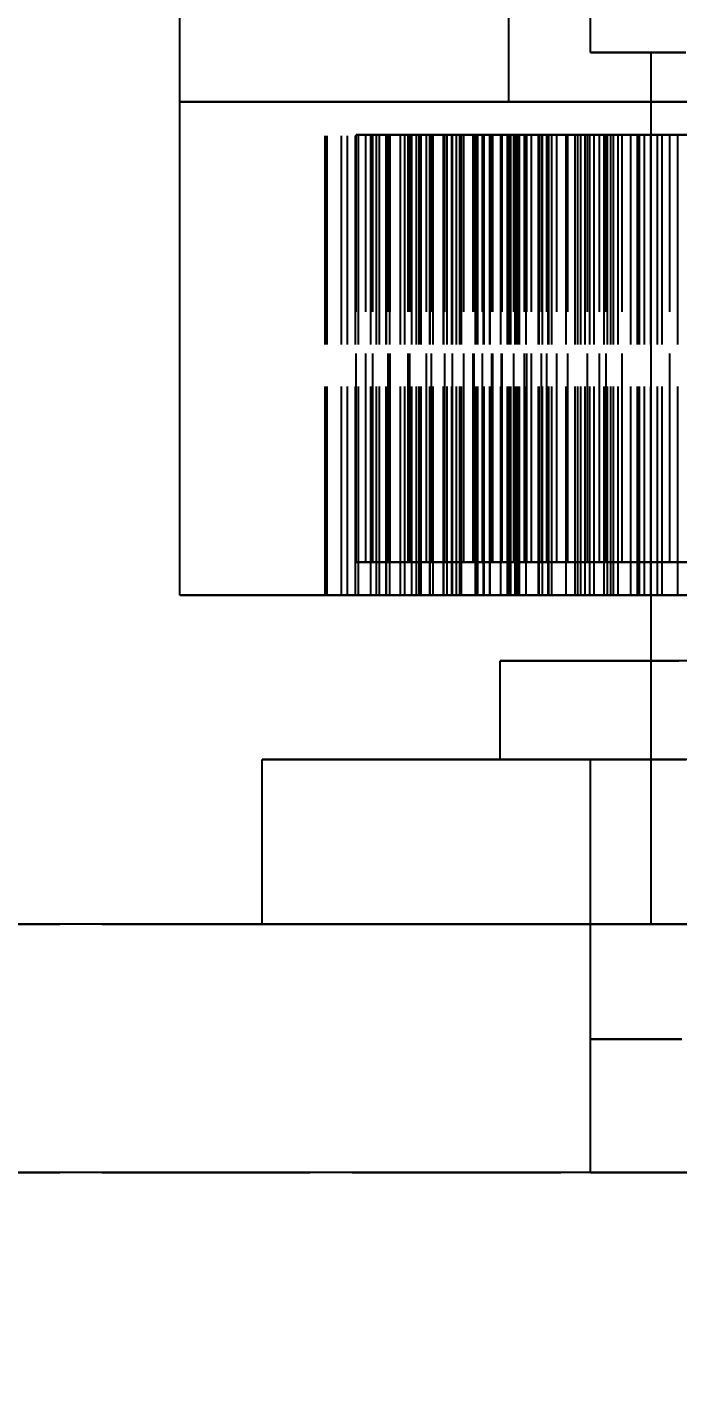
# Model space of a CAD drawing. Header units: millimetres. Extents: x -9 to 221, y -53 to 196.
# Drawn here: x 133.92 to 137.88, y -23.02 to -14.75 of the extents above; entities that cross this region are included whole.
import ezdxf

# ---------------------------------------------------------------- set-up
doc = ezdxf.new("R2010")
doc.units = ezdxf.units.MM
doc.linetypes.add('DASHED', pattern=[1.524, 1.27, -0.254])
for name, color, linetype in [('DIMS', 3, 'CONTINUOUS'), ('HIDDEN', 8, 'DASHED'), ('VISIBLE', 7, 'CONTINUOUS')]:
    doc.layers.add(name, color=color, linetype=linetype)
doc.styles.add('OpenSansCondensed-Light', font='OpenSansCondensed-Light.ttf')
doc.dimstyles.new('EZDXF', dxfattribs={"dimtxt": 0.25, "dimasz": 0.175, "dimexe": 0.375, "dimexo": 0.125, "dimgap": 0.1, "dimtad": 1, "dimlfac": 100, "dimzin": 12, "dimdsep": 46, "dimtxsty": 'OpenSansCondensed-Light', "dimblk": 'ARCHTICK', "dimcen": 2.5, "dimazin": 3, "dimtfac": 0.5, "dimtmove": 2, "dimatfit": 3})

# ---------------------------------------------------------------- blocks, each defined once
blk = doc.blocks.new('_ARCHTICK')
at = {"color": 0, "linetype": 'BYBLOCK', "const_width": 0.15}
blk.add_lwpolyline([(-0.5, -0.5), (0.5, 0.5)], dxfattribs=at)

msp = doc.modelspace()

# ---------------------------------------------------------------- linework, layer by layer
at = {"layer": 'HIDDEN'}
for points in [[(136.85, 23.8), (136.85, -15.2)], [(137.35, -14.9), (137.35, 15.8)], [(137.71842, -14.9), (137.71257, -14.9), (137.70673, -14.9), (137.70088, -14.9), (137.69503, -14.9), (137.68918, -14.9), (137.68333, -14.9), (137.67749, -14.9), (137.67164, -14.9), (137.66579, -14.9), (137.65994, -14.9), (137.65409, -14.9), (137.64825, -14.9), (137.6424, -14.9), (137.63655, -14.9), (137.6307, -14.9), (137.62485, -14.9), (137.61901, -14.9), (137.61316, -14.9), (137.60731, -14.9), (137.60146, -14.9), (137.59561, -14.9), (137.58977, -14.9), (137.58392, -14.9), (137.57807, -14.9), (137.57222, -14.9), (137.56637, -14.9), (137.56053, -14.9), (137.55468, -14.9), (137.54883, -14.9), (137.54298, -14.9), (137.53713, -14.9), (137.53129, -14.9), (137.52544, -14.9), (137.51959, -14.9), (137.51374, -14.9), (137.50789, -14.9), (137.50205, -14.9), (137.4962, -14.9), (137.49035, -14.9), (137.4845, -14.9), (137.47865, -14.9), (137.47281, -14.9), (137.46696, -14.9), (137.46111, -14.9), (137.45526, -14.9), (137.44942, -14.9), (137.44357, -14.9), (137.43772, -14.9), (137.43187, -14.9), (137.42602, -14.9), (137.42018, -14.9), (137.41433, -14.9), (137.40848, -14.9), (137.40263, -14.9), (137.39678, -14.9), (137.39094, -14.9), (137.38509, -14.9), (137.37924, -14.9), (137.37339, -14.9), (137.36754, -14.9), (137.3617, -14.9), (137.35585, -14.9), (137.35, -14.9)], [(137.35, -14.9), (137.35585, -14.9), (137.3617, -14.9), (137.36754, -14.9), (137.37339, -14.9), (137.37924, -14.9), (137.38509, -14.9), (137.39094, -14.9), (137.39678, -14.9), (137.40263, -14.9), (137.40848, -14.9), (137.41433, -14.9), (137.42018, -14.9), (137.42602, -14.9), (137.43187, -14.9), (137.43772, -14.9), (137.44357, -14.9), (137.44942, -14.9), (137.45526, -14.9), (137.46111, -14.9), (137.46696, -14.9), (137.47281, -14.9), (137.47865, -14.9), (137.4845, -14.9), (137.49035, -14.9), (137.4962, -14.9), (137.50205, -14.9), (137.50789, -14.9), (137.51374, -14.9), (137.51959, -14.9), (137.52544, -14.9), (137.53129, -14.9), (137.53713, -14.9), (137.54298, -14.9), (137.54883, -14.9), (137.55468, -14.9), (137.56053, -14.9), (137.56637, -14.9), (137.57222, -14.9), (137.57807, -14.9), (137.58392, -14.9), (137.58977, -14.9), (137.59561, -14.9), (137.60146, -14.9), (137.60731, -14.9), (137.61316, -14.9), (137.61901, -14.9), (137.62485, -14.9), (137.6307, -14.9), (137.63655, -14.9), (137.6424, -14.9), (137.64825, -14.9), (137.65409, -14.9), (137.65994, -14.9), (137.66579, -14.9), (137.67164, -14.9), (137.67749, -14.9), (137.68333, -14.9), (137.68918, -14.9), (137.69503, -14.9), (137.70088, -14.9), (137.70673, -14.9), (137.71257, -14.9), (137.71842, -14.9)], [(137.71842, -18.2), (137.71842, -14.9)], [(137.71842, -19.2), (137.71842, -14.9)], [(137.71842, -14.9), (137.82368, -14.9), (137.92895, -14.9)], [(137.92895, -14.9), (137.82368, -14.9), (137.71842, -14.9)], [(147.80238, -15.2), (147.04048, -15.2), (146.27857, -15.2), (145.51667, -15.2), (144.75476, -15.2), (143.99286, -15.2), (143.23095, -15.2), (142.46905, -15.2), (141.70714, -15.2), (140.94524, -15.2), (140.18333, -15.2), (139.42143, -15.2), (138.65952, -15.2), (137.89762, -15.2), (137.13571, -15.2), (136.37381, -15.2), (135.6119, -15.2), (134.85, -15.2)], [(147.80238, -15.2), (147.04048, -15.2), (146.27857, -15.2), (145.51667, -15.2), (144.75476, -15.2), (143.99286, -15.2), (143.23095, -15.2), (142.46905, -15.2), (141.70714, -15.2), (140.94524, -15.2), (140.18333, -15.2), (139.42143, -15.2), (138.65952, -15.2), (137.89762, -15.2), (137.13571, -15.2), (136.37381, -15.2), (135.6119, -15.2), (134.85, -15.2)], [(135.74577, -15.2), (135.73369, -15.2)], [(135.73369, -15.2), (135.91905, -15.2)], [(135.91905, -15.2), (135.73369, -15.2)], [(135.73369, -15.2), (135.74577, -15.2)], [(135.73369, -18.2), (135.73369, -15.2)], [(135.73369, -18.2), (135.73369, -15.2)], [(135.93666, -15.2), (135.74577, -15.2)], [(135.74577, -15.2), (135.93666, -15.2)], [(135.74577, -18.2), (135.74577, -15.2)], [(135.74577, -18.2), (135.74577, -15.2)], [(135.87041, -15.2), (135.83424, -15.2)], [(135.83424, -15.2), (136.01316, -15.2)], [(136.01316, -15.2), (135.83424, -15.2)], [(135.83424, -15.2), (135.87041, -15.2)], [(135.83424, -18.2), (135.83424, -15.2)], [(135.83424, -18.2), (135.83424, -15.2)], [(136.06591, -15.2), (135.87041, -15.2)], [(135.87041, -15.2), (136.06591, -15.2)], [(135.87041, -18.2), (135.87041, -15.2)], [(135.87041, -18.2), (135.87041, -15.2)], [(135.91905, -15.2), (136.1048, -15.2)], [(136.1048, -15.2), (135.91905, -15.2)], [(135.91905, -18.2), (135.91905, -15.2)], [(135.91905, -18.2), (135.91905, -15.2)], [(136.1276, -15.2), (135.93666, -15.2)], [(135.93666, -15.2), (136.1276, -15.2)], [(135.93666, -18.2), (135.93666, -15.2)], [(135.93666, -18.2), (135.93666, -15.2)], [(136.01316, -15.2), (136.19282, -15.2)], [(136.19282, -15.2), (136.01316, -15.2)], [(136.01316, -18.2), (136.01316, -15.2)], [(136.01316, -18.2), (136.01316, -15.2)], [(136.10701, -15.2), (136.04691, -15.2)], [(136.04691, -15.2), (136.21853, -15.2)], [(136.21853, -15.2), (136.04691, -15.2)], [(136.04691, -15.2), (136.10701, -15.2)], [(136.04691, -18.2), (136.04691, -15.2)], [(136.04691, -18.2), (136.04691, -15.2)], [(136.2611, -15.2), (136.06591, -15.2)], [(136.06591, -15.2), (136.2611, -15.2)], [(136.06591, -18.2), (136.06591, -15.2)], [(136.06591, -18.2), (136.06591, -15.2)], [(136.1048, -15.2), (136.2909, -15.2)], [(136.2909, -15.2), (136.1048, -15.2)], [(136.1048, -18.2), (136.1048, -15.2)], [(136.1048, -18.2), (136.1048, -15.2)], [(136.30615, -15.2), (136.10701, -15.2)], [(136.10701, -15.2), (136.30615, -15.2)], [(136.10701, -18.2), (136.10701, -15.2)], [(136.10701, -18.2), (136.10701, -15.2)], [(136.31853, -15.2), (136.1276, -15.2)], [(136.1276, -15.2), (136.31853, -15.2)], [(136.1276, -18.2), (136.1276, -15.2)], [(136.1276, -18.2), (136.1276, -15.2)], [(136.19282, -15.2), (136.37318, -15.2)], [(136.37318, -15.2), (136.19282, -15.2)], [(136.19282, -18.2), (136.19282, -15.2)], [(136.19282, -18.2), (136.19282, -15.2)], [(136.21853, -15.2), (136.39122, -15.2)], [(136.39122, -15.2), (136.21853, -15.2)], [(136.21853, -18.2), (136.21853, -15.2)], [(136.21853, -18.2), (136.21853, -15.2)], [(136.45592, -15.2), (136.2611, -15.2)], [(136.2611, -15.2), (136.45592, -15.2)], [(136.2611, -18.2), (136.2611, -15.2)], [(136.2611, -18.2), (136.2611, -15.2)], [(136.2909, -15.2), (136.47731, -15.2)], [(136.47731, -15.2), (136.2909, -15.2)], [(136.2909, -18.2), (136.2909, -15.2)], [(136.2909, -18.2), (136.2909, -15.2)], [(136.50465, -15.2), (136.30615, -15.2)], [(136.30615, -15.2), (136.50465, -15.2)], [(136.30615, -18.2), (136.30615, -15.2)], [(136.30615, -18.2), (136.30615, -15.2)], [(136.50939, -15.2), (136.31853, -15.2)], [(136.31853, -15.2), (136.50939, -15.2)], [(136.31853, -18.2), (136.31853, -15.2)], [(136.31853, -18.2), (136.31853, -15.2)], [(136.45441, -15.2), (136.37067, -15.2)], [(136.37067, -15.2), (136.53415, -15.2)], [(136.53415, -15.2), (136.37067, -15.2)], [(136.37067, -15.2), (136.45441, -15.2)], [(136.37067, -18.2), (136.37067, -15.2)], [(136.37067, -18.2), (136.37067, -15.2)], [(136.37318, -15.2), (136.55422, -15.2)], [(136.55422, -15.2), (136.37318, -15.2)], [(136.37318, -18.2), (136.37318, -15.2)], [(136.37318, -18.2), (136.37318, -15.2)], [(136.39122, -15.2), (136.56497, -15.2)], [(136.56497, -15.2), (136.39122, -15.2)], [(136.39122, -18.2), (136.39122, -15.2)], [(136.39122, -18.2), (136.39122, -15.2)], [(136.65623, -15.2), (136.45441, -15.2)], [(136.45441, -15.2), (136.65623, -15.2)], [(136.45441, -18.2), (136.45441, -15.2)], [(136.45441, -18.2), (136.45441, -15.2)], [(136.65031, -15.2), (136.45592, -15.2)], [(136.45592, -15.2), (136.65031, -15.2)], [(136.45592, -18.2), (136.45592, -15.2)], [(136.45592, -18.2), (136.45592, -15.2)], [(136.47731, -15.2), (136.66398, -15.2)], [(136.66398, -15.2), (136.47731, -15.2)], [(136.47731, -18.2), (136.47731, -15.2)], [(136.47731, -18.2), (136.47731, -15.2)], [(136.70242, -15.2), (136.50465, -15.2)], [(136.50465, -15.2), (136.70242, -15.2)], [(136.50465, -18.2), (136.50465, -15.2)], [(136.50465, -18.2), (136.50465, -15.2)], [(136.70013, -15.2), (136.50939, -15.2)], [(136.50939, -15.2), (136.70013, -15.2)], [(136.50939, -18.2), (136.50939, -15.2)], [(136.50939, -18.2), (136.50939, -15.2)], [(136.53415, -15.2), (136.69903, -15.2)], [(136.69903, -15.2), (136.53415, -15.2)], [(136.53415, -18.2), (136.53415, -15.2)], [(136.53415, -18.2), (136.53415, -15.2)], [(136.55422, -15.2), (136.73593, -15.2)], [(136.73593, -15.2), (136.55422, -15.2)], [(136.55422, -18.2), (136.55422, -15.2)], [(136.55422, -18.2), (136.55422, -15.2)], [(136.56497, -15.2), (136.73976, -15.2)], [(136.73976, -15.2), (136.56497, -15.2)], [(136.56497, -18.2), (136.56497, -15.2)], [(136.56497, -18.2), (136.56497, -15.2)], [(136.84418, -15.2), (136.65031, -15.2)], [(136.65031, -15.2), (136.84418, -15.2)], [(136.65031, -18.2), (136.65031, -15.2)], [(136.65031, -18.2), (136.65031, -15.2)], [(136.85706, -15.2), (136.65623, -15.2)], [(136.65623, -15.2), (136.85706, -15.2)], [(136.65623, -18.2), (136.65623, -15.2)], [(136.65623, -18.2), (136.65623, -15.2)], [(136.66398, -15.2), (136.85089, -15.2)], [(136.85089, -15.2), (136.66398, -15.2)], [(136.66398, -18.2), (136.66398, -15.2)], [(136.66398, -18.2), (136.66398, -15.2)], [(136.69903, -15.2), (136.86532, -15.2)], [(136.86532, -15.2), (136.69903, -15.2)], [(136.69903, -18.2), (136.69903, -15.2)], [(136.69903, -18.2), (136.69903, -15.2)], [(136.89068, -15.2), (136.70013, -15.2)], [(136.70013, -15.2), (136.89068, -15.2)], [(136.70013, -18.2), (136.70013, -15.2)], [(136.70013, -18.2), (136.70013, -15.2)], [(136.89939, -15.2), (136.70242, -15.2)], [(136.70242, -15.2), (136.89939, -15.2)], [(136.70242, -18.2), (136.70242, -15.2)], [(136.70242, -18.2), (136.70242, -15.2)], [(136.73593, -15.2), (136.91828, -15.2)], [(136.91828, -15.2), (136.73593, -15.2)], [(136.73593, -18.2), (136.73593, -15.2)], [(136.73593, -18.2), (136.73593, -15.2)], [(136.73976, -15.2), (136.91561, -15.2)], [(136.91561, -15.2), (136.73976, -15.2)], [(136.73976, -18.2), (136.73976, -15.2)], [(136.73976, -18.2), (136.73976, -15.2)], [(136.91091, -15.2), (136.80396, -15.2)], [(136.80396, -15.2), (136.9585, -15.2)], [(136.9585, -15.2), (136.80396, -15.2)], [(136.80396, -15.2), (136.91091, -15.2)], [(136.80396, -18.2), (136.80396, -15.2)], [(136.80396, -18.2), (136.80396, -15.2)], [(137.03745, -15.2), (136.84418, -15.2)], [(136.84418, -15.2), (137.03745, -15.2)], [(136.84418, -18.2), (136.84418, -15.2)], [(136.84418, -18.2), (136.84418, -15.2)], [(148.0246, -15.2), (147.32619, -15.2), (146.62778, -15.2), (145.92937, -15.2), (145.23095, -15.2), (144.53254, -15.2), (143.83413, -15.2), (143.13571, -15.2), (142.4373, -15.2), (141.73889, -15.2), (141.04048, -15.2), (140.34206, -15.2), (139.64365, -15.2), (138.94524, -15.2), (138.24683, -15.2), (137.54841, -15.2), (136.85, -15.2)], [(136.85, -15.2), (137.19921, -15.2), (137.54841, -15.2), (137.89762, -15.2), (138.24683, -15.2), (138.59603, -15.2), (138.94524, -15.2), (139.29444, -15.2), (139.64365, -15.2), (139.99286, -15.2), (140.34206, -15.2), (140.69127, -15.2), (141.04048, -15.2), (141.38968, -15.2), (141.73889, -15.2), (142.0881, -15.2), (142.4373, -15.2)], [(136.85089, -18.2), (136.85089, -15.2)], [(136.85089, -18.2), (136.85089, -15.2)], [(137.05682, -15.2), (136.85706, -15.2)], [(136.85706, -15.2), (137.05682, -15.2)], [(136.85706, -18.2), (136.85706, -15.2)], [(136.85706, -18.2), (136.85706, -15.2)], [(136.86532, -15.2), (137.03302, -15.2)], [(137.03302, -15.2), (136.86532, -15.2)], [(136.86532, -18.2), (136.86532, -15.2)], [(136.86532, -18.2), (136.86532, -15.2)], [(136.91828, -15.2), (136.89068, -15.2)], [(136.89068, -15.2), (136.91828, -15.2)], [(136.89068, -18.2), (136.89068, -15.2)], [(136.89068, -18.2), (136.89068, -15.2)], [(137.09545, -15.2), (136.89939, -15.2)], [(136.89939, -15.2), (137.09545, -15.2)], [(136.89939, -18.2), (136.89939, -15.2)], [(136.89939, -18.2), (136.89939, -15.2)], [(137.11443, -15.2), (136.91091, -15.2)], [(136.91091, -15.2), (137.11443, -15.2)], [(136.91091, -18.2), (136.91091, -15.2)], [(136.91091, -18.2), (136.91091, -15.2)], [(136.91561, -15.2), (137.09252, -15.2)], [(137.09252, -15.2), (136.91561, -15.2)], [(136.91561, -18.2), (136.91561, -15.2)], [(136.91561, -18.2), (136.91561, -15.2)], [(136.91828, -18.2), (136.91828, -15.2)], [(136.91828, -18.2), (136.91828, -15.2)], [(136.9585, -15.2), (137.11477, -15.2)], [(137.11477, -15.2), (136.9585, -15.2)], [(136.9585, -18.2), (136.9585, -15.2)], [(136.9585, -18.2), (136.9585, -15.2)], [(137.03302, -15.2), (137.20216, -15.2)], [(137.20216, -15.2), (137.03302, -15.2)], [(137.03302, -18.2), (137.03302, -15.2)], [(137.03302, -18.2), (137.03302, -15.2)], [(137.09252, -15.2), (137.03745, -15.2)], [(137.03745, -15.2), (137.09252, -15.2)], [(137.03745, -18.2), (137.03745, -15.2)], [(137.03745, -18.2), (137.03745, -15.2)], [(137.25541, -15.2), (137.05682, -15.2)], [(137.05682, -15.2), (137.25541, -15.2)], [(137.05682, -18.2), (137.05682, -15.2)], [(137.05682, -18.2), (137.05682, -15.2)], [(137.09252, -18.2), (137.09252, -15.2)], [(137.09252, -18.2), (137.09252, -15.2)], [(137.29048, -15.2), (137.09545, -15.2)], [(137.09545, -15.2), (137.29048, -15.2)], [(137.09545, -18.2), (137.09545, -15.2)], [(137.09545, -18.2), (137.09545, -15.2)], [(137.31662, -15.2), (137.11443, -15.2)], [(137.11443, -15.2), (137.31662, -15.2)], [(137.11443, -18.2), (137.11443, -15.2)], [(137.11443, -18.2), (137.11443, -15.2)], [(137.11477, -15.2), (137.27278, -15.2)], [(137.27278, -15.2), (137.11477, -15.2)], [(137.11477, -18.2), (137.11477, -15.2)], [(137.11477, -18.2), (137.11477, -15.2)], [(137.20216, -15.2), (137.37276, -15.2)], [(137.37276, -15.2), (137.20216, -15.2)], [(137.20216, -18.2), (137.20216, -15.2)], [(137.20216, -18.2), (137.20216, -15.2)], [(137.4527, -15.2), (137.25541, -15.2)], [(137.25541, -15.2), (137.4527, -15.2)], [(137.25541, -18.2), (137.25541, -15.2)], [(137.25541, -18.2), (137.25541, -15.2)], [(137.27278, -15.2), (137.43257, -15.2)], [(137.43257, -15.2), (137.27278, -15.2)], [(137.27278, -18.2), (137.27278, -15.2)], [(137.27278, -18.2), (137.27278, -15.2)], [(137.37276, -15.2), (137.29048, -15.2)], [(137.29048, -15.2), (137.37276, -15.2)], [(137.29048, -18.2), (137.29048, -15.2)], [(137.29048, -18.2), (137.29048, -15.2)], [(137.5174, -15.2), (137.31662, -15.2)], [(137.31662, -15.2), (137.5174, -15.2)], [(137.31662, -18.2), (137.31662, -15.2)], [(137.31662, -18.2), (137.31662, -15.2)], [(137.4743, -15.2), (137.34465, -15.2)], [(137.34465, -15.2), (137.48949, -15.2)], [(137.48949, -15.2), (137.34465, -15.2)], [(137.34465, -15.2), (137.4743, -15.2)], [(137.34465, -18.2), (137.34465, -15.2)], [(137.34465, -18.2), (137.34465, -15.2)], [(137.37276, -18.2), (137.37276, -15.2)], [(137.37276, -18.2), (137.37276, -15.2)], [(137.43257, -15.2), (137.59417, -15.2)], [(137.59417, -15.2), (137.43257, -15.2)], [(137.43257, -18.2), (137.43257, -15.2)], [(137.43257, -18.2), (137.43257, -15.2)], [(137.64856, -15.2), (137.4527, -15.2)], [(137.4527, -15.2), (137.64856, -15.2)], [(137.4527, -18.2), (137.4527, -15.2)], [(137.4527, -18.2), (137.4527, -15.2)], [(137.67852, -15.2), (137.4743, -15.2)], [(137.4743, -15.2), (137.67852, -15.2)], [(137.4743, -18.2), (137.4743, -15.2)], [(137.4743, -18.2), (137.4743, -15.2)], [(137.48949, -15.2), (137.63639, -15.2)], [(137.63639, -15.2), (137.48949, -15.2)], [(137.48949, -18.2), (137.48949, -15.2)], [(137.48949, -18.2), (137.48949, -15.2)], [(137.71663, -15.2), (137.5174, -15.2)], [(137.5174, -15.2), (137.71663, -15.2)], [(137.5174, -18.2), (137.5174, -15.2)], [(137.5174, -18.2), (137.5174, -15.2)], [(137.59417, -15.2), (137.75764, -15.2)], [(137.75764, -15.2), (137.59417, -15.2)], [(137.59417, -18.2), (137.59417, -15.2)], [(137.59417, -18.2), (137.59417, -15.2)], [(137.63639, -15.2), (137.78537, -15.2)], [(137.78537, -15.2), (137.63639, -15.2)], [(137.63639, -18.2), (137.63639, -15.2)], [(137.63639, -18.2), (137.63639, -15.2)], [(137.75764, -15.2), (137.64856, -15.2)], [(137.64856, -15.2), (137.75764, -15.2)], [(137.64856, -18.2), (137.64856, -15.2)], [(137.64856, -18.2), (137.64856, -15.2)], [(137.88109, -15.2), (137.67852, -15.2)], [(137.67852, -15.2), (137.88109, -15.2)], [(137.67852, -18.2), (137.67852, -15.2)], [(137.67852, -18.2), (137.67852, -15.2)], [(137.9142, -15.2), (137.71663, -15.2)], [(137.71663, -15.2), (137.9142, -15.2)], [(137.71663, -18.2), (137.71663, -15.2)], [(137.71663, -18.2), (137.71663, -15.2)], [(137.75764, -18.2), (137.75764, -15.2)], [(137.75764, -18.2), (137.75764, -15.2)], [(137.78537, -15.2), (137.93646, -15.2)], [(137.93646, -15.2), (137.78537, -15.2)], [(137.78537, -18.2), (137.78537, -15.2)], [(137.78537, -18.2), (137.78537, -15.2)], [(138.0819, -15.2), (137.88109, -15.2)], [(137.88109, -15.2), (138.0819, -15.2)], [(137.88109, -18.2), (137.88109, -15.2)], [(137.88109, -18.2), (137.88109, -15.2)], [(135.92287, -15.4), (135.98201, -15.4)], [(136.02534, -15.4), (135.92287, -15.4)], [(135.92287, -15.4), (136.02534, -15.4)], [(135.98201, -15.4), (135.92287, -15.4)], [(135.92287, -18), (135.92287, -15.4)], [(135.92287, -18), (135.92287, -15.4)], [(135.98201, -15.4), (136.11697, -15.4)], [(136.11697, -15.4), (135.98201, -15.4)], [(135.98201, -18), (135.98201, -15.4)], [(135.98201, -18), (135.98201, -15.4)], [(136.13097, -15.4), (136.02534, -15.4)], [(136.02534, -15.4), (136.13097, -15.4)], [(136.02534, -18), (136.02534, -15.4)], [(136.02534, -18), (136.02534, -15.4)], [(136.11697, -15.4), (136.25047, -15.4)], [(136.25047, -15.4), (136.11697, -15.4)], [(136.11697, -18), (136.11697, -15.4)], [(136.11697, -18), (136.11697, -15.4)], [(136.2394, -15.4), (136.13097, -15.4)], [(136.13097, -15.4), (136.2394, -15.4)], [(136.13097, -18), (136.13097, -15.4)], [(136.13097, -18), (136.13097, -15.4)], [(136.35031, -15.4), (136.2394, -15.4)], [(136.2394, -15.4), (136.35031, -15.4)], [(136.2394, -18), (136.2394, -15.4)], [(136.2394, -18), (136.2394, -15.4)], [(136.25047, -15.4), (136.3819, -15.4)], [(136.3819, -15.4), (136.25047, -15.4)], [(136.25047, -18), (136.25047, -15.4)], [(136.25047, -18), (136.25047, -15.4)], [(136.46345, -15.4), (136.35031, -15.4)], [(136.35031, -15.4), (136.46345, -15.4)], [(136.35031, -18), (136.35031, -15.4)], [(136.35031, -18), (136.35031, -15.4)], [(136.3819, -15.4), (136.51053, -15.4)], [(136.51053, -15.4), (136.3819, -15.4)], [(136.3819, -18), (136.3819, -15.4)], [(136.3819, -18), (136.3819, -15.4)], [(136.579, -15.4), (136.46345, -15.4)], [(136.46345, -15.4), (136.579, -15.4)], [(136.46345, -18), (136.46345, -15.4)], [(136.46345, -18), (136.46345, -15.4)], [(136.51053, -15.4), (136.63537, -15.4)], [(136.63537, -15.4), (136.51053, -15.4)], [(136.51053, -18), (136.51053, -15.4)], [(136.51053, -18), (136.51053, -15.4)], [(136.99067, -15.4), (136.579, -15.4)], [(136.579, -15.4), (136.99067, -15.4)], [(136.579, -18), (136.579, -15.4)], [(136.579, -18), (136.579, -15.4)], [(136.63537, -15.4), (136.75416, -15.4)], [(136.75416, -15.4), (136.63537, -15.4)], [(136.63537, -18), (136.63537, -15.4)], [(136.63537, -18), (136.63537, -15.4)], [(136.64154, -15.4), (136.80726, -15.4)], [(136.69123, -15.4), (136.64154, -15.4)], [(136.64154, -15.4), (136.69123, -15.4)], [(136.80726, -15.4), (136.64154, -15.4)], [(136.64154, -18), (136.64154, -15.4)], [(136.64154, -18), (136.64154, -15.4)], [(136.74807, -15.4), (136.69123, -15.4)], [(136.69123, -15.4), (136.74807, -15.4)], [(136.69123, -18), (136.69123, -15.4)], [(136.69123, -18), (136.69123, -15.4)], [(136.81203, -15.4), (136.74807, -15.4)], [(136.74807, -15.4), (136.81203, -15.4)], [(136.74807, -18), (136.74807, -15.4)], [(136.74807, -18), (136.74807, -15.4)], [(136.75416, -15.4), (137.14379, -15.4)], [(137.14379, -15.4), (136.75416, -15.4)], [(136.75416, -18), (136.75416, -15.4)], [(136.75416, -18), (136.75416, -15.4)], [(136.80726, -15.4), (136.94798, -15.4)], [(136.94798, -15.4), (136.80726, -15.4)], [(136.80726, -18), (136.80726, -15.4)], [(136.80726, -18), (136.80726, -15.4)], [(136.88324, -15.4), (136.81203, -15.4)], [(136.81203, -15.4), (136.88324, -15.4)], [(136.81203, -18), (136.81203, -15.4)], [(136.81203, -18), (136.81203, -15.4)], [(136.96228, -15.4), (136.88324, -15.4)], [(136.88324, -15.4), (136.96228, -15.4)], [(136.88324, -18), (136.88324, -15.4)], [(136.88324, -18), (136.88324, -15.4)], [(136.94798, -15.4), (137.08291, -15.4)], [(137.08291, -15.4), (136.94798, -15.4)], [(136.94798, -18), (136.94798, -15.4)], [(136.94798, -18), (136.94798, -15.4)], [(137.05169, -15.4), (136.96228, -15.4)], [(136.96228, -15.4), (137.05169, -15.4)], [(136.96228, -18), (136.96228, -15.4)], [(136.96228, -18), (136.96228, -15.4)], [(136.99067, -18), (136.99067, -15.4)], [(136.99067, -18), (136.99067, -15.4)], [(137.40387, -15.4), (137.05169, -15.4)], [(137.05169, -15.4), (137.40387, -15.4)], [(137.05169, -18), (137.05169, -15.4)], [(137.05169, -18), (137.05169, -15.4)], [(137.08291, -15.4), (137.2113, -15.4)], [(137.2113, -15.4), (137.08291, -15.4)], [(137.08291, -18), (137.08291, -15.4)], [(137.08291, -18), (137.08291, -15.4)], [(137.14379, -15.4), (137.40387, -15.4)], [(137.40387, -15.4), (137.14379, -15.4)], [(137.14379, -18), (137.14379, -15.4)], [(137.14379, -18), (137.14379, -15.4)], [(137.2113, -15.4), (137.33218, -15.4)], [(137.33218, -15.4), (137.2113, -15.4)], [(137.2113, -18), (137.2113, -15.4)], [(137.2113, -18), (137.2113, -15.4)], [(137.33218, -15.4), (137.44399, -15.4)], [(137.44399, -15.4), (137.33218, -15.4)], [(137.33218, -18), (137.33218, -15.4)], [(137.33218, -18), (137.33218, -15.4)], [(137.40387, -18), (137.40387, -15.4)], [(137.40387, -18), (137.40387, -15.4)], [(137.44399, -15.4), (137.5425, -15.4)], [(137.5425, -15.4), (137.44399, -15.4)], [(137.44399, -18), (137.44399, -15.4)], [(137.44399, -18), (137.44399, -15.4)], [(137.5425, -15.4), (137.83291, -15.4)], [(137.83291, -15.4), (137.5425, -15.4)], [(137.5425, -18), (137.5425, -15.4)], [(137.5425, -18), (137.5425, -15.4)], [(137.83291, -15.4), (138.30156, -15.4)], [(138.30156, -15.4), (137.83291, -15.4)], [(137.83291, -18), (137.83291, -15.4)], [(137.83291, -18), (137.83291, -15.4)], [(135.92287, -18), (135.98201, -18)], [(136.02534, -18), (135.92287, -18)], [(135.92287, -18), (136.02534, -18)], [(135.98201, -18), (135.92287, -18)], [(135.98201, -18), (136.11697, -18)], [(136.11697, -18), (135.98201, -18)], [(136.13097, -18), (136.02534, -18)], [(136.02534, -18), (136.13097, -18)], [(136.11697, -18), (136.25047, -18)], [(136.25047, -18), (136.11697, -18)], [(136.2394, -18), (136.13097, -18)], [(136.13097, -18), (136.2394, -18)], [(136.35031, -18), (136.2394, -18)], [(136.2394, -18), (136.35031, -18)], [(136.25047, -18), (136.3819, -18)], [(136.3819, -18), (136.25047, -18)], [(136.46345, -18), (136.35031, -18)], [(136.35031, -18), (136.46345, -18)], [(136.3819, -18), (136.51053, -18)], [(136.51053, -18), (136.3819, -18)], [(136.579, -18), (136.46345, -18)], [(136.46345, -18), (136.579, -18)], [(136.51053, -18), (136.63537, -18)], [(136.63537, -18), (136.51053, -18)], [(136.99067, -18), (136.579, -18)], [(136.579, -18), (136.99067, -18)], [(136.63537, -18), (136.75416, -18)], [(136.75416, -18), (136.63537, -18)], [(136.64154, -18), (136.80726, -18)], [(136.69123, -18), (136.64154, -18)], [(136.64154, -18), (136.69123, -18)], [(136.80726, -18), (136.64154, -18)], [(136.74807, -18), (136.69123, -18)], [(136.69123, -18), (136.74807, -18)], [(136.81203, -18), (136.74807, -18)], [(136.74807, -18), (136.81203, -18)], [(136.75416, -18), (137.14379, -18)], [(137.14379, -18), (136.75416, -18)], [(136.80726, -18), (136.94798, -18)], [(136.94798, -18), (136.80726, -18)], [(136.88324, -18), (136.81203, -18)], [(136.81203, -18), (136.88324, -18)], [(136.96228, -18), (136.88324, -18)], [(136.88324, -18), (136.96228, -18)], [(136.94798, -18), (137.08291, -18)], [(137.08291, -18), (136.94798, -18)], [(137.05169, -18), (136.96228, -18)], [(136.96228, -18), (137.05169, -18)], [(137.40387, -18), (137.05169, -18)], [(137.05169, -18), (137.40387, -18)], [(137.08291, -18), (137.2113, -18)], [(137.2113, -18), (137.08291, -18)], [(137.14379, -18), (137.40387, -18)], [(137.40387, -18), (137.14379, -18)], [(137.2113, -18), (137.33218, -18)], [(137.33218, -18), (137.2113, -18)], [(137.33218, -18), (137.44399, -18)], [(137.44399, -18), (137.33218, -18)], [(137.44399, -18), (137.5425, -18)], [(137.5425, -18), (137.44399, -18)], [(137.5425, -18), (137.83291, -18)], [(137.83291, -18), (137.5425, -18)], [(137.83291, -18), (138.30156, -18)], [(138.30156, -18), (137.83291, -18)], [(147.80238, -18.2), (147.04048, -18.2), (146.27857, -18.2), (145.51667, -18.2), (144.75476, -18.2), (143.99286, -18.2), (143.23095, -18.2), (142.46905, -18.2), (141.70714, -18.2), (140.94524, -18.2), (140.18333, -18.2), (139.42143, -18.2), (138.65952, -18.2), (137.89762, -18.2), (137.13571, -18.2), (136.37381, -18.2), (135.6119, -18.2), (134.85, -18.2)], [(135.74577, -18.2), (135.73369, -18.2)], [(135.73369, -18.2), (135.91905, -18.2)], [(135.91905, -18.2), (135.73369, -18.2)], [(135.73369, -18.2), (135.74577, -18.2)], [(135.93666, -18.2), (135.74577, -18.2)], [(135.74577, -18.2), (135.93666, -18.2)], [(135.87041, -18.2), (135.83424, -18.2)], [(135.83424, -18.2), (136.01316, -18.2)], [(136.01316, -18.2), (135.83424, -18.2)], [(135.83424, -18.2), (135.87041, -18.2)], [(136.06591, -18.2), (135.87041, -18.2)], [(135.87041, -18.2), (136.06591, -18.2)], [(135.91905, -18.2), (136.1048, -18.2)], [(136.1048, -18.2), (135.91905, -18.2)], [(136.1276, -18.2), (135.93666, -18.2)], [(135.93666, -18.2), (136.1276, -18.2)], [(136.01316, -18.2), (136.19282, -18.2)], [(136.19282, -18.2), (136.01316, -18.2)], [(136.10701, -18.2), (136.04691, -18.2)], [(136.04691, -18.2), (136.21853, -18.2)], [(136.21853, -18.2), (136.04691, -18.2)], [(136.04691, -18.2), (136.10701, -18.2)], [(136.2611, -18.2), (136.06591, -18.2)], [(136.06591, -18.2), (136.2611, -18.2)], [(136.1048, -18.2), (136.2909, -18.2)], [(136.2909, -18.2), (136.1048, -18.2)], [(136.30615, -18.2), (136.10701, -18.2)], [(136.10701, -18.2), (136.30615, -18.2)], [(136.31853, -18.2), (136.1276, -18.2)], [(136.1276, -18.2), (136.31853, -18.2)], [(136.19282, -18.2), (136.37318, -18.2)], [(136.37318, -18.2), (136.19282, -18.2)], [(136.21853, -18.2), (136.39122, -18.2)], [(136.39122, -18.2), (136.21853, -18.2)], [(136.45592, -18.2), (136.2611, -18.2)], [(136.2611, -18.2), (136.45592, -18.2)], [(136.2909, -18.2), (136.47731, -18.2)], [(136.47731, -18.2), (136.2909, -18.2)], [(136.50465, -18.2), (136.30615, -18.2)], [(136.30615, -18.2), (136.50465, -18.2)], [(136.50939, -18.2), (136.31853, -18.2)], [(136.31853, -18.2), (136.50939, -18.2)], [(136.45441, -18.2), (136.37067, -18.2)], [(136.37067, -18.2), (136.53415, -18.2)], [(136.53415, -18.2), (136.37067, -18.2)], [(136.37067, -18.2), (136.45441, -18.2)], [(136.37318, -18.2), (136.55422, -18.2)], [(136.55422, -18.2), (136.37318, -18.2)], [(136.39122, -18.2), (136.56497, -18.2)], [(136.56497, -18.2), (136.39122, -18.2)], [(136.65623, -18.2), (136.45441, -18.2)], [(136.45441, -18.2), (136.65623, -18.2)], [(136.65031, -18.2), (136.45592, -18.2)], [(136.45592, -18.2), (136.65031, -18.2)], [(136.47731, -18.2), (136.66398, -18.2)], [(136.66398, -18.2), (136.47731, -18.2)], [(136.70242, -18.2), (136.50465, -18.2)], [(136.50465, -18.2), (136.70242, -18.2)], [(136.70013, -18.2), (136.50939, -18.2)], [(136.50939, -18.2), (136.70013, -18.2)], [(136.53415, -18.2), (136.69903, -18.2)], [(136.69903, -18.2), (136.53415, -18.2)], [(136.55422, -18.2), (136.73593, -18.2)], [(136.73593, -18.2), (136.55422, -18.2)], [(136.56497, -18.2), (136.73976, -18.2)], [(136.73976, -18.2), (136.56497, -18.2)], [(136.84418, -18.2), (136.65031, -18.2)], [(136.65031, -18.2), (136.84418, -18.2)], [(136.85706, -18.2), (136.65623, -18.2)], [(136.65623, -18.2), (136.85706, -18.2)], [(136.66398, -18.2), (136.85089, -18.2)], [(136.85089, -18.2), (136.66398, -18.2)], [(136.69903, -18.2), (136.86532, -18.2)], [(136.86532, -18.2), (136.69903, -18.2)], [(136.89068, -18.2), (136.70013, -18.2)], [(136.70013, -18.2), (136.89068, -18.2)], [(136.89939, -18.2), (136.70242, -18.2)], [(136.70242, -18.2), (136.89939, -18.2)], [(136.73593, -18.2), (136.91828, -18.2)], [(136.91828, -18.2), (136.73593, -18.2)], [(136.73976, -18.2), (136.91561, -18.2)], [(136.91561, -18.2), (136.73976, -18.2)], [(136.91091, -18.2), (136.80396, -18.2)], [(136.80396, -18.2), (136.9585, -18.2)], [(136.9585, -18.2), (136.80396, -18.2)], [(136.80396, -18.2), (136.91091, -18.2)], [(137.03745, -18.2), (136.84418, -18.2)], [(136.84418, -18.2), (137.03745, -18.2)], [(137.05682, -18.2), (136.85706, -18.2)], [(136.85706, -18.2), (137.05682, -18.2)], [(136.86532, -18.2), (137.03302, -18.2)], [(137.03302, -18.2), (136.86532, -18.2)], [(136.91828, -18.2), (136.89068, -18.2)], [(136.89068, -18.2), (136.91828, -18.2)], [(137.09545, -18.2), (136.89939, -18.2)], [(136.89939, -18.2), (137.09545, -18.2)], [(137.11443, -18.2), (136.91091, -18.2)], [(136.91091, -18.2), (137.11443, -18.2)], [(136.91561, -18.2), (137.09252, -18.2)], [(137.09252, -18.2), (136.91561, -18.2)], [(136.9585, -18.2), (137.11477, -18.2)], [(137.11477, -18.2), (136.9585, -18.2)], [(137.03302, -18.2), (137.20216, -18.2)], [(137.20216, -18.2), (137.03302, -18.2)], [(137.09252, -18.2), (137.03745, -18.2)], [(137.03745, -18.2), (137.09252, -18.2)], [(137.25541, -18.2), (137.05682, -18.2)], [(137.05682, -18.2), (137.25541, -18.2)], [(137.29048, -18.2), (137.09545, -18.2)], [(137.09545, -18.2), (137.29048, -18.2)], [(137.31662, -18.2), (137.11443, -18.2)], [(137.11443, -18.2), (137.31662, -18.2)], [(137.11477, -18.2), (137.27278, -18.2)], [(137.27278, -18.2), (137.11477, -18.2)], [(137.20216, -18.2), (137.37276, -18.2)], [(137.37276, -18.2), (137.20216, -18.2)], [(137.4527, -18.2), (137.25541, -18.2)], [(137.25541, -18.2), (137.4527, -18.2)], [(137.27278, -18.2), (137.43257, -18.2)], [(137.43257, -18.2), (137.27278, -18.2)], [(137.37276, -18.2), (137.29048, -18.2)], [(137.29048, -18.2), (137.37276, -18.2)], [(137.5174, -18.2), (137.31662, -18.2)], [(137.31662, -18.2), (137.5174, -18.2)], [(137.4743, -18.2), (137.34465, -18.2)], [(137.34465, -18.2), (137.48949, -18.2)], [(137.48949, -18.2), (137.34465, -18.2)], [(137.34465, -18.2), (137.4743, -18.2)], [(137.43257, -18.2), (137.59417, -18.2)], [(137.59417, -18.2), (137.43257, -18.2)], [(137.64856, -18.2), (137.4527, -18.2)], [(137.4527, -18.2), (137.64856, -18.2)], [(137.67852, -18.2), (137.4743, -18.2)], [(137.4743, -18.2), (137.67852, -18.2)], [(137.48949, -18.2), (137.63639, -18.2)], [(137.63639, -18.2), (137.48949, -18.2)], [(137.71663, -18.2), (137.5174, -18.2)], [(137.5174, -18.2), (137.71663, -18.2)], [(137.59417, -18.2), (137.75764, -18.2)], [(137.75764, -18.2), (137.59417, -18.2)], [(137.63639, -18.2), (137.78537, -18.2)], [(137.78537, -18.2), (137.63639, -18.2)], [(137.75764, -18.2), (137.64856, -18.2)], [(137.64856, -18.2), (137.75764, -18.2)], [(137.88109, -18.2), (137.67852, -18.2)], [(137.67852, -18.2), (137.88109, -18.2)], [(137.9142, -18.2), (137.71663, -18.2)], [(137.71663, -18.2), (137.9142, -18.2)], [(137.78537, -18.2), (137.93646, -18.2)], [(137.93646, -18.2), (137.78537, -18.2)], [(138.0819, -18.2), (137.88109, -18.2)], [(137.88109, -18.2), (138.0819, -18.2)], [(137.9619, -18.6), (137.86508, -18.6), (137.76825, -18.6), (137.67143, -18.6), (137.5746, -18.6), (137.47778, -18.6), (137.38095, -18.6), (137.28413, -18.6), (137.1873, -18.6), (137.09048, -18.6), (136.99365, -18.6), (136.89683, -18.6), (136.8, -18.6)], [(137.71842, -18.6), (137.75226, -18.6), (137.78609, -18.6), (137.81992, -18.6), (137.85376, -18.6), (137.88759, -18.6)], [(137.71842, -19.2), (137.68083, -19.2), (137.64323, -19.2), (137.60564, -19.2), (137.56805, -19.2), (137.53045, -19.2), (137.49286, -19.2), (137.45526, -19.2), (137.41767, -19.2), (137.38008, -19.2), (137.34248, -19.2), (137.30489, -19.2), (137.26729, -19.2), (137.2297, -19.2), (137.19211, -19.2), (137.15451, -19.2), (137.11692, -19.2), (137.07932, -19.2), (137.04173, -19.2), (137.00414, -19.2), (136.96654, -19.2), (136.92895, -19.2), (136.89135, -19.2), (136.85376, -19.2), (136.81617, -19.2), (136.77857, -19.2), (136.74098, -19.2), (136.70338, -19.2), (136.66579, -19.2), (136.6282, -19.2), (136.5906, -19.2), (136.55301, -19.2), (136.51541, -19.2), (136.47782, -19.2), (136.44023, -19.2), (136.40263, -19.2), (136.36504, -19.2), (136.32744, -19.2), (136.28985, -19.2), (136.25226, -19.2), (136.21466, -19.2), (136.17707, -19.2), (136.13947, -19.2), (136.10188, -19.2), (136.06429, -19.2), (136.02669, -19.2), (135.9891, -19.2), (135.9515, -19.2), (135.91391, -19.2), (135.87632, -19.2), (135.83872, -19.2), (135.80113, -19.2), (135.76353, -19.2), (135.72594, -19.2), (135.68835, -19.2), (135.65075, -19.2), (135.61316, -19.2), (135.57556, -19.2), (135.53797, -19.2), (135.50038, -19.2), (135.46278, -19.2), (135.42519, -19.2), (135.38759, -19.2), (135.35, -19.2)], [(137.9619, -19.2), (137.86508, -19.2), (137.76825, -19.2), (137.67143, -19.2), (137.5746, -19.2), (137.47778, -19.2), (137.38095, -19.2), (137.28413, -19.2), (137.1873, -19.2), (137.09048, -19.2), (136.99365, -19.2), (136.89683, -19.2), (136.8, -19.2)], [(136.8, -19.2), (136.84841, -19.2), (136.89683, -19.2), (136.94524, -19.2), (136.99365, -19.2), (137.04206, -19.2), (137.09048, -19.2), (137.13889, -19.2), (137.1873, -19.2), (137.23571, -19.2), (137.28413, -19.2), (137.33254, -19.2), (137.38095, -19.2), (137.42937, -19.2), (137.47778, -19.2), (137.52619, -19.2), (137.5746, -19.2), (137.62302, -19.2), (137.67143, -19.2), (137.71984, -19.2), (137.76825, -19.2), (137.81667, -19.2), (137.86508, -19.2), (137.91349, -19.2)], [(137.90556, -19.2), (137.82619, -19.2), (137.74683, -19.2), (137.66746, -19.2), (137.5881, -19.2), (137.50873, -19.2), (137.42937, -19.2), (137.35, -19.2)], [(137.35, -19.2), (137.38968, -19.2), (137.42937, -19.2), (137.46905, -19.2), (137.50873, -19.2), (137.54841, -19.2), (137.5881, -19.2), (137.62778, -19.2), (137.66746, -19.2), (137.70714, -19.2), (137.74683, -19.2), (137.78651, -19.2), (137.82619, -19.2), (137.86587, -19.2), (137.90556, -19.2)], [(137.90556, -19.2), (137.82619, -19.2), (137.74683, -19.2), (137.66746, -19.2), (137.5881, -19.2), (137.50873, -19.2), (137.42937, -19.2), (137.35, -19.2)], [(137.35, -19.2), (137.38968, -19.2), (137.42937, -19.2), (137.46905, -19.2), (137.50873, -19.2), (137.54841, -19.2), (137.5881, -19.2), (137.62778, -19.2), (137.66746, -19.2), (137.70714, -19.2), (137.74683, -19.2), (137.78651, -19.2), (137.82619, -19.2), (137.86587, -19.2), (137.90556, -19.2)], [(137.35, -20.2), (137.35, -19.2)], [(137.35, -20.9), (137.35, -19.2)], [(137.71842, -20.2), (137.71842, -19.2)], [(137.71842, -19.2), (137.82368, -19.2), (137.92895, -19.2)], [(137.92895, -19.2), (137.82368, -19.2), (137.71842, -19.2)], [(94.75, -20.2), (200.25, -20.2)], [(137.71842, -20.2), (137.68083, -20.2), (137.64323, -20.2), (137.60564, -20.2), (137.56805, -20.2), (137.53045, -20.2), (137.49286, -20.2), (137.45526, -20.2), (137.41767, -20.2), (137.38008, -20.2), (137.34248, -20.2), (137.30489, -20.2), (137.26729, -20.2), (137.2297, -20.2), (137.19211, -20.2), (137.15451, -20.2), (137.11692, -20.2), (137.07932, -20.2), (137.04173, -20.2), (137.00414, -20.2), (136.96654, -20.2), (136.92895, -20.2), (136.89135, -20.2), (136.85376, -20.2), (136.81617, -20.2), (136.77857, -20.2), (136.74098, -20.2), (136.70338, -20.2), (136.66579, -20.2), (136.6282, -20.2), (136.5906, -20.2), (136.55301, -20.2), (136.51541, -20.2), (136.47782, -20.2), (136.44023, -20.2), (136.40263, -20.2), (136.36504, -20.2), (136.32744, -20.2), (136.28985, -20.2), (136.25226, -20.2), (136.21466, -20.2), (136.17707, -20.2), (136.13947, -20.2), (136.10188, -20.2), (136.06429, -20.2), (136.02669, -20.2), (135.9891, -20.2), (135.9515, -20.2), (135.91391, -20.2), (135.87632, -20.2), (135.83872, -20.2), (135.80113, -20.2), (135.76353, -20.2), (135.72594, -20.2), (135.68835, -20.2), (135.65075, -20.2), (135.61316, -20.2), (135.57556, -20.2), (135.53797, -20.2), (135.50038, -20.2), (135.46278, -20.2), (135.42519, -20.2), (135.38759, -20.2), (135.35, -20.2)], [(135.35, -20.2), (135.38759, -20.2), (135.42519, -20.2), (135.46278, -20.2), (135.50038, -20.2), (135.53797, -20.2), (135.57556, -20.2), (135.61316, -20.2), (135.65075, -20.2), (135.68835, -20.2), (135.72594, -20.2), (135.76353, -20.2), (135.80113, -20.2), (135.83872, -20.2), (135.87632, -20.2), (135.91391, -20.2), (135.9515, -20.2), (135.9891, -20.2), (136.02669, -20.2), (136.06429, -20.2), (136.10188, -20.2), (136.13947, -20.2), (136.17707, -20.2), (136.21466, -20.2), (136.25226, -20.2), (136.28985, -20.2), (136.32744, -20.2), (136.36504, -20.2), (136.40263, -20.2), (136.44023, -20.2), (136.47782, -20.2), (136.51541, -20.2), (136.55301, -20.2), (136.5906, -20.2), (136.6282, -20.2), (136.66579, -20.2), (136.70338, -20.2), (136.74098, -20.2), (136.77857, -20.2), (136.81617, -20.2), (136.85376, -20.2), (136.89135, -20.2), (136.92895, -20.2), (136.96654, -20.2), (137.00414, -20.2), (137.04173, -20.2), (137.07932, -20.2), (137.11692, -20.2), (137.15451, -20.2), (137.19211, -20.2), (137.2297, -20.2), (137.26729, -20.2), (137.30489, -20.2), (137.34248, -20.2), (137.38008, -20.2), (137.41767, -20.2), (137.45526, -20.2), (137.49286, -20.2), (137.53045, -20.2), (137.56805, -20.2), (137.60564, -20.2), (137.64323, -20.2), (137.68083, -20.2), (137.71842, -20.2)], [(137.35, -20.2), (137.42937, -20.2), (137.50873, -20.2), (137.5881, -20.2), (137.66746, -20.2), (137.74683, -20.2), (137.82619, -20.2), (137.90556, -20.2)], [(137.90556, -20.2), (137.82619, -20.2), (137.74683, -20.2), (137.66746, -20.2), (137.5881, -20.2), (137.50873, -20.2), (137.42937, -20.2), (137.35, -20.2)], [(137.35, -21.71), (137.35, -20.2)], [(137.90556, -20.2), (137.82619, -20.2), (137.74683, -20.2), (137.66746, -20.2), (137.5881, -20.2), (137.50873, -20.2), (137.42937, -20.2), (137.35, -20.2)], [(137.35, -20.2), (137.38968, -20.2), (137.42937, -20.2), (137.46905, -20.2), (137.50873, -20.2), (137.54841, -20.2), (137.5881, -20.2), (137.62778, -20.2), (137.66746, -20.2), (137.70714, -20.2), (137.74683, -20.2), (137.78651, -20.2), (137.82619, -20.2), (137.86587, -20.2), (137.90556, -20.2)], [(137.71842, -20.2), (138.05384, -20.2), (138.38926, -20.2), (138.72469, -20.2), (139.06011, -20.2), (139.39553, -20.2), (139.73095, -20.2), (140.06637, -20.2), (140.4018, -20.2), (140.73722, -20.2), (141.07264, -20.2), (141.40806, -20.2), (141.74348, -20.2), (142.07891, -20.2), (142.41433, -20.2)], [(147.8688, -20.2), (147.19211, -20.2), (146.51541, -20.2), (145.83872, -20.2), (145.16203, -20.2), (144.48534, -20.2), (143.80865, -20.2), (143.13195, -20.2), (142.45526, -20.2), (141.77857, -20.2), (141.10188, -20.2), (140.42519, -20.2), (139.7485, -20.2), (139.0718, -20.2), (138.39511, -20.2), (137.71842, -20.2)], [(137.90556, -20.9), (137.82619, -20.9), (137.74683, -20.9), (137.66746, -20.9), (137.5881, -20.9), (137.50873, -20.9), (137.42937, -20.9), (137.35, -20.9)], [(137.35, -20.9), (137.38968, -20.9), (137.42937, -20.9), (137.46905, -20.9), (137.50873, -20.9), (137.54841, -20.9), (137.5881, -20.9), (137.62778, -20.9), (137.66746, -20.9), (137.70714, -20.9), (137.74683, -20.9), (137.78651, -20.9), (137.82619, -20.9), (137.86587, -20.9), (137.90556, -20.9)], [(94.75, -21.71), (200.25, -21.71)], [(137.35, -21.71), (137.42937, -21.71), (137.50873, -21.71), (137.5881, -21.71), (137.66746, -21.71), (137.74683, -21.71), (137.82619, -21.71), (137.90556, -21.71)], [(137.90556, -21.71), (137.82619, -21.71), (137.74683, -21.71), (137.66746, -21.71), (137.5881, -21.71), (137.50873, -21.71), (137.42937, -21.71), (137.35, -21.71)]]:
    msp.add_lwpolyline(points, dxfattribs=at)
at = {"layer": 'VISIBLE'}
for points in [[(134.85, -15.2), (134.85, 25.3)], [(134.85, -15.2), (135.23095, -15.2), (135.6119, -15.2), (135.99286, -15.2), (136.37381, -15.2), (136.75476, -15.2), (137.13571, -15.2), (137.51667, -15.2), (137.89762, -15.2), (138.27857, -15.2), (138.65952, -15.2), (139.04048, -15.2), (139.42143, -15.2), (139.80238, -15.2), (140.18333, -15.2), (140.56429, -15.2), (140.94524, -15.2), (141.32619, -15.2), (141.70714, -15.2), (142.0881, -15.2), (142.46905, -15.2)], [(134.85, -15.2), (135.23095, -15.2), (135.6119, -15.2), (135.99286, -15.2), (136.37381, -15.2), (136.75476, -15.2), (137.13571, -15.2), (137.51667, -15.2), (137.89762, -15.2), (138.27857, -15.2), (138.65952, -15.2), (139.04048, -15.2), (139.42143, -15.2), (139.80238, -15.2), (140.18333, -15.2), (140.56429, -15.2), (140.94524, -15.2), (141.32619, -15.2), (141.70714, -15.2), (142.0881, -15.2), (142.46905, -15.2)], [(134.85, -18.2), (134.85, -15.2)], [(134.85, -18.2), (135.23095, -18.2), (135.6119, -18.2), (135.99286, -18.2), (136.37381, -18.2), (136.75476, -18.2), (137.13571, -18.2), (137.51667, -18.2), (137.89762, -18.2), (138.27857, -18.2), (138.65952, -18.2), (139.04048, -18.2), (139.42143, -18.2), (139.80238, -18.2), (140.18333, -18.2), (140.56429, -18.2), (140.94524, -18.2), (141.32619, -18.2), (141.70714, -18.2), (142.0881, -18.2), (142.46905, -18.2)], [(137.71842, -19.2), (137.71842, -18.2)], [(136.8, -18.6), (136.81458, -18.6), (136.82916, -18.6), (136.84373, -18.6), (136.85831, -18.6), (136.87289, -18.6), (136.88747, -18.6), (136.90205, -18.6), (136.91662, -18.6), (136.9312, -18.6), (136.94578, -18.6), (136.96036, -18.6), (136.97494, -18.6), (136.98952, -18.6), (137.00409, -18.6), (137.01867, -18.6), (137.03325, -18.6), (137.04783, -18.6), (137.06241, -18.6), (137.07698, -18.6), (137.09156, -18.6), (137.10614, -18.6), (137.12072, -18.6), (137.1353, -18.6), (137.14987, -18.6), (137.16445, -18.6), (137.17903, -18.6), (137.19361, -18.6), (137.20819, -18.6), (137.22277, -18.6), (137.23734, -18.6), (137.25192, -18.6), (137.2665, -18.6), (137.28108, -18.6), (137.29566, -18.6), (137.31023, -18.6), (137.32481, -18.6), (137.33939, -18.6), (137.35397, -18.6), (137.36855, -18.6), (137.38312, -18.6), (137.3977, -18.6), (137.41228, -18.6), (137.42686, -18.6), (137.44144, -18.6), (137.45602, -18.6), (137.47059, -18.6), (137.48517, -18.6), (137.49975, -18.6), (137.51433, -18.6), (137.52891, -18.6), (137.54348, -18.6), (137.55806, -18.6), (137.57264, -18.6), (137.58722, -18.6), (137.6018, -18.6), (137.61637, -18.6), (137.63095, -18.6), (137.64553, -18.6), (137.66011, -18.6), (137.67469, -18.6), (137.68926, -18.6), (137.70384, -18.6), (137.71842, -18.6)], [(136.8, -19.2), (136.8, -18.6)], [(135.35, -19.2), (135.38759, -19.2), (135.42519, -19.2), (135.46278, -19.2), (135.50038, -19.2), (135.53797, -19.2), (135.57556, -19.2), (135.61316, -19.2), (135.65075, -19.2), (135.68835, -19.2), (135.72594, -19.2), (135.76353, -19.2), (135.80113, -19.2), (135.83872, -19.2), (135.87632, -19.2), (135.91391, -19.2), (135.9515, -19.2), (135.9891, -19.2), (136.02669, -19.2), (136.06429, -19.2), (136.10188, -19.2), (136.13947, -19.2), (136.17707, -19.2), (136.21466, -19.2), (136.25226, -19.2), (136.28985, -19.2), (136.32744, -19.2), (136.36504, -19.2), (136.40263, -19.2), (136.44023, -19.2), (136.47782, -19.2), (136.51541, -19.2), (136.55301, -19.2), (136.5906, -19.2), (136.6282, -19.2), (136.66579, -19.2), (136.70338, -19.2), (136.74098, -19.2), (136.77857, -19.2), (136.81617, -19.2), (136.85376, -19.2), (136.89135, -19.2), (136.92895, -19.2), (136.96654, -19.2), (137.00414, -19.2), (137.04173, -19.2), (137.07932, -19.2), (137.11692, -19.2), (137.15451, -19.2), (137.19211, -19.2), (137.2297, -19.2), (137.26729, -19.2), (137.30489, -19.2), (137.34248, -19.2), (137.38008, -19.2), (137.41767, -19.2), (137.45526, -19.2), (137.49286, -19.2), (137.53045, -19.2), (137.56805, -19.2), (137.60564, -19.2), (137.64323, -19.2), (137.68083, -19.2), (137.71842, -19.2)], [(135.35, -20.2), (135.35, -19.2)], [(137.71842, -20.2), (137.71842, -19.2)], [(200.25, -20.2), (94.75, -20.2)], [(200.25, -21.71), (94.75, -21.71)]]:
    msp.add_lwpolyline(points, dxfattribs=at)

# ---------------------------------------------------------------- dimensions: what is measured, and where the dimension line sits
at = {"layer": 'DIMS'}
for base, p1, p2 in [((87.75, -20.2), (137.35, -20.2), (137.35, 15.8)), ((79.75, -25.71), (158.85, -25.71), (158.85, -21.71))]:
    msp.add_linear_dim(base=base, p1=p1, p2=p2, angle=90, dimstyle='EZDXF', override={"dimtxt": 1.6, "dimasz": 1, "dimexe": 0.6, "dimexo": 0.5, "dimdec": 2}, dxfattribs=at).render()
msp.add_linear_dim(base=(93.75, -52.71), p1=(93.75, -21.71), p2=(201.25, -21.71), dimstyle='EZDXF', override={"dimtxt": 1.6, "dimasz": 1, "dimexe": 0.6, "dimexo": 0.5, "dimdec": 2}, dxfattribs=at).render()

doc.saveas('drawing.dxf')
